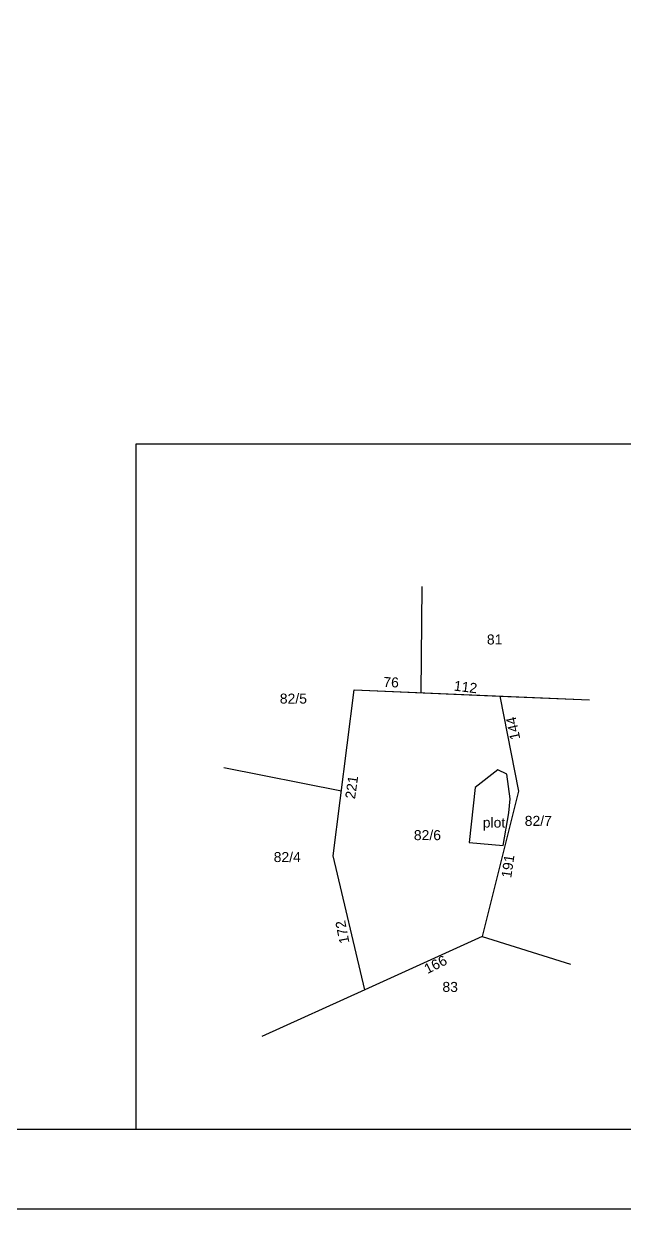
# Model space of a CAD drawing. Header units: metres. Extents: x -701442 to 358, y -36189 to 302.
# Drawn here: x 129.5 to 183.6, y 133.6 to 240.4 of the extents above; entities that cross this region are included whole.
import ezdxf

# ---------------------------------------------------------------- set-up
doc = ezdxf.new("R2010")
doc.units = ezdxf.units.M
doc.header["$MEASUREMENT"] = 0
doc.styles.get("Standard").update_dxf_attribs({"font": 'ARIAL.TTF'})
doc.dimstyles.new('1-100', dxfattribs={"dimtxt": 0.2, "dimasz": 0.1, "dimexe": 5, "dimexo": 5, "dimgap": 0.1, "dimtad": 1, "dimzin": 0, "dimdsep": 46, "dimtxsty": 'Standard', "dimblk": 'ARCHTICK', "dimcen": 0.09, "dimdle": 0.1, "dimse1": 1, "dimse2": 1, "dimclrd": 8, "dimclre": 8, "dimclrt": 256, "dimadec": 0, "dimazin": 0, "dimtfac": 1, "dimtofl": 0, "dimtmove": 0, "dimatfit": 3, "dimldrblk": 'ARCHTICK', "dimfxl": 1, "dimtolj": 1, "dimtzin": 0, "dimarcsym": 0})

# ---------------------------------------------------------------- blocks, each defined once
blk = doc.blocks.new('_ARCHTICK')
at = {"color": 0, "linetype": 'ByBlock', "const_width": 0.15}
blk.add_lwpolyline([(-0.5, -0.5), (0.5, 0.5)], dxfattribs=at)
blk = doc.blocks.new('*D71')
at = {"lineweight": -2, "transparency": 16777216}
blk.add_line((-701441.26, 144.88), (-701441.26, 143.38), dxfattribs=at)
at = {"layer": 'Defpoints', "color": 0, "transparency": 16777216}
for p in [(-701441.15, 144.78), (-701441.26, 143.48), (285.19, 143.48)]:
    blk.add_point(p, dxfattribs=at)
at = {"lineweight": -2, "transparency": 16777216, "xscale": 0.1, "yscale": 0.1, "zscale": 0.1}
for p, rotation in [((-701441.26, 144.78), 90), ((-701441.26, 143.48), 270)]:
    blk.add_blockref('_ARCHTICK', p, dxfattribs=dict(at, rotation=rotation))
at = {"transparency": 16777216, "insert": (-701441.51, 144.13), "char_height": 0.3, "attachment_point": 5, "rotation": 90}
blk.add_mtext('\\A1;1.30', dxfattribs=at)

msp = doc.modelspace()

# ---------------------------------------------------------------- linework, layer by layer
at = {"elevation": 101}
msp.add_lwpolyline([(12.05067, 301.61877), (249.65067, 301.61877), (249.65067, 133.61877), (12.05067, 133.61877)], close=True, dxfattribs=at)
for points in [[(200.45067, 140.81877), (19.25067, 140.81877), (19.25067, 294.41877), (242.45067, 294.41877), (242.45067, 182.65457)], [(200.45067, 202.51491), (139.62345, 202.51491), (139.62345, 140.81877)]]:
    msp.add_lwpolyline(points, dxfattribs=at)
for points in [[(165.33065, 180.14373), (165.41581, 189.71261)], [(159.28732, 180.39847), (172.41665, 179.84503), (174.09729, 171.26445), (170.81353, 158.17966), (160.25255, 153.39493), (157.39579, 165.43957), (159.28732, 180.39847)], [(159.28732, 180.39847), (180.48354, 179.50499)], [(172.41665, 179.84503), (180.48354, 179.50499)], [(158.13423, 171.27938), (147.53288, 173.36656)], [(170.81353, 158.17966), (178.7814, 155.69509)], [(160.25255, 153.39493), (150.981, 149.19439)]]:
    msp.add_lwpolyline(points)
msp.add_lwpolyline([(172.20826, 173.20565), (170.19594, 171.61511), (169.64636, 166.64792), (172.71633, 166.3702), (173.20319, 169.32282), (173.3236, 170.58208), (173.03285, 172.81826)], close=True)

# ---------------------------------------------------------------- texts
for s, p in [('81', (171.23793, 184.48745, 101)), ('82/5', (152.58507, 179.16387, 101)), ('plot', (170.86278, 167.99864, 101)), ('82/7', (174.64465, 168.15261, 101)), ('82/6', (164.65804, 166.86614, 101)), ('82/4', (152.03421, 164.89289, 101)), ('83', (167.2312, 153.19682, 101))]:
    msp.add_text(s, height=0.9).set_placement(p)
for s, rotation, p in [('76', 357.8943732, (161.89607, 180.66028, 101)), ('112', 353.1528718, (168.22256, 180.33812, 101)), ('144', 102.0145568, (174.25221, 175.99859, 101)), ('221', 81.7947741, (159.35329, 170.52477, 101)), ('191', 81.7947741, (173.42477, 163.41337, 101)), ('172', 101.0794408, (158.86307, 157.63579, 101)), ('166', 26.7581345, (165.87567, 154.79316, 101))]:
    msp.add_text(s, height=0.9, rotation=rotation).set_placement(p)

# ---------------------------------------------------------------- dimensions: what is measured, and where the dimension line sits
dim = msp.add_linear_dim(base=(-701441.25939, 143.48368), p1=(-701441.15013, 144.78368), p2=(285.18576, 143.48368), angle=90, dimstyle='1-100', override={"dimtxt": 0.3, "dimtad": 3, "dimclrd": 256, "dimfxlon": 1, "dimarcsym": 2})
dim.commit()
dim.dimension.update_dxf_attribs({"geometry": '*D71', "text_midpoint": (-701441.25939, 144.13368), "dimtype": 160})

doc.saveas('drawing.dxf')
